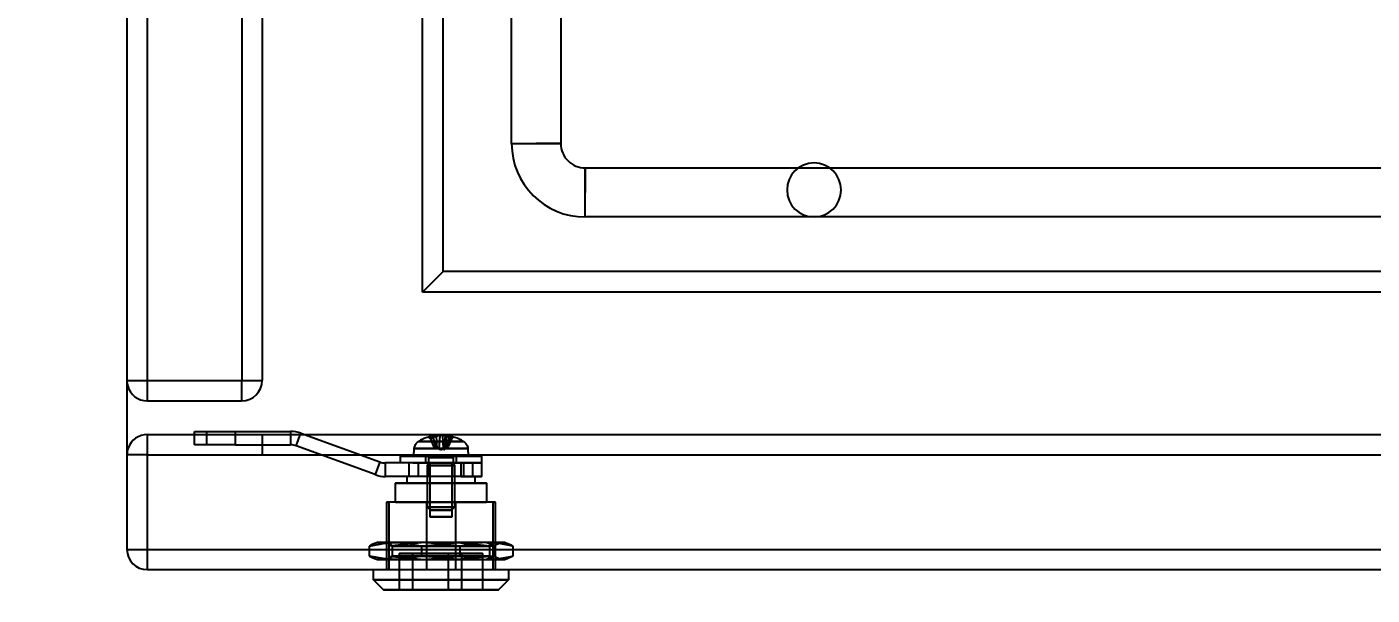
# Model space of a CAD drawing. Header units: millimetres. Extents: x 10366 to 13995, y 24552 to 29685.
# Drawn here: x 12503.7 to 12702.8, y 26688.7 to 26772.8 of the extents above; entities that cross this region are included whole.
import ezdxf

# ---------------------------------------------------------------- set-up
doc = ezdxf.new("R2010")
doc.units = ezdxf.units.MM
doc.header["$LTSCALE"] = 3
doc.layers.add('DomyÅ›lny', color=7, linetype='Continuous')
doc.styles.get("Standard").update_dxf_attribs({"font": 'arial.ttf'})
doc.dimstyles.new('MATEUSZ', dxfattribs={"dimtxt": 35, "dimasz": 16, "dimexe": 0.18, "dimexo": 0.0625, "dimgap": 0.09, "dimtad": 0, "dimdec": 0, "dimdsep": 46, "dimtxsty": 'Standard', "dimblk": 'DOT', "dimcen": 0.09, "dimse1": 1, "dimse2": 1, "dimadec": 0, "dimazin": 0, "dimtfac": 1, "dimtdec": 0, "dimtofl": 0, "dimtmove": 0, "dimatfit": 3, "dimfxl": 1, "dimtolj": 1, "dimtzin": 0, "dimlwd": 9, "dimlwe": 9, "dimarcsym": 0})

# ---------------------------------------------------------------- blocks, each defined once
blk = doc.blocks.new('_Dot')
at = {"color": 0, "linetype": 'ByBlock', "lineweight": -2}
blk.add_line((-0.5, 0), (-1, 0), dxfattribs=at)
at = {"color": 0, "linetype": 'ByBlock', "const_width": 0.5}
blk.add_lwpolyline([(-0.25, 0, 1), (0.25, 0, 1)], format="xyb", close=True, dxfattribs=at)
blk = doc.blocks.new('*D16')
at = {"color": 0, "lineweight": 9, "transparency": 16777216}
for p, q in [((12244.47, 27450.42), (12244.47, 27117.96)), ((12244.47, 26708.42), (12244.47, 27040.88))]:
    blk.add_line(p, q, dxfattribs=at)
at = {"layer": 'Defpoints', "color": 0, "transparency": 16777216}
for p in [(12521.53, 27466.42), (12244.47, 26692.42), (12521.53, 26692.42)]:
    blk.add_point(p, dxfattribs=at)
at = {"color": 0, "lineweight": 9, "transparency": 16777216, "xscale": 16, "yscale": 16, "zscale": 16}
for p, rotation in [((12244.47, 27466.42), 90), ((12244.47, 26692.42), 270)]:
    blk.add_blockref('_Dot', p, dxfattribs=dict(at, rotation=rotation))
at = {"color": 0, "transparency": 16777216, "insert": (12244.47, 27079.42), "char_height": 35, "attachment_point": 5, "rotation": 90}
blk.add_mtext('\\A1;774', dxfattribs=at)
blk = doc.blocks.new('*D17')
at = {"color": 0, "lineweight": 9, "transparency": 16777216}
for p, q in [((12534.53, 26520.14), (12866.99, 26520.14)), ((13276.53, 26520.14), (12944.07, 26520.14))]:
    blk.add_line(p, q, dxfattribs=at)
at = {"layer": 'Defpoints', "color": 0, "transparency": 16777216}
for p in [(12518.53, 26720.42), (13292.53, 26720.42), (13292.53, 26520.14)]:
    blk.add_point(p, dxfattribs=at)
at = {"color": 0, "lineweight": 9, "transparency": 16777216, "xscale": 16, "yscale": 16, "zscale": 16, "rotation": 180}
blk.add_blockref('_Dot', (12518.53, 26520.14), dxfattribs=at)
at = {"color": 0, "lineweight": 9, "transparency": 16777216, "xscale": 16, "yscale": 16, "zscale": 16}
blk.add_blockref('_Dot', (13292.53, 26520.14), dxfattribs=at)
at = {"color": 0, "transparency": 16777216, "insert": (12905.53, 26520.14), "char_height": 35, "attachment_point": 5}
blk.add_mtext('\\A1;774', dxfattribs=at)

msp = doc.modelspace()

# ---------------------------------------------------------------- linework, layer by layer
at = {"layer": 'DomyÅ›lny'}
for p, q in [((12518.53, 27463.42), (12518.53, 26695.42)), ((12521.53, 27463.42), (12521.53, 26720.42)), ((12535.53, 27443.42), (12535.53, 26720.42)), ((12538.53, 27443.42), (12538.53, 26720.42)), ((12562.25, 26733.5), (12562.25, 27423.5)), ((12565.34, 26736.59), (12565.34, 27420.41)), ((12575.45, 26755.52), (12575.45, 26904.65)), ((12582.71, 26904.65), (12582.71, 26755.52)), ((12586.33, 26751.9), (12884.58, 26751.9)), ((12884.58, 26744.65), (12586.33, 26744.65)), ((13249.16, 26736.59), (12565.34, 26736.59)), ((13252.25, 26733.5), (12562.25, 26733.5)), ((12521.53, 26720.42), (12535.53, 26720.42)), ((12521.53, 26717.42), (12535.53, 26717.42)), ((12521.53, 26712.42), (12538.53, 26712.42)), ((12528.53, 26710.89), (12528.53, 26712.89)), ((12530.29, 26712.89), (12530.29, 26710.89)), ((12534.53, 26712.89), (12534.53, 26710.89)), ((12534.53, 26712.89), (12542.74, 26712.89)), ((12538.53, 26712.42), (13272.53, 26712.42)), ((12542.74, 26712.89), (12542.74, 26710.89)), ((12543.59, 26710.74), (12544.27, 26712.62)), ((12544.27, 26712.62), (12555.94, 26708.37)), ((12563.37, 26711.87), (12563.88, 26710.65)), ((12564.23, 26710.65), (12563.9, 26711.87)), ((12564.26, 26712.28), (12564.38, 26710.3)), ((12564.26, 26712.28), (12564.38, 26710.3)), ((12564.8, 26712.28), (12564.68, 26710.3)), ((12565.2, 26712.28), (12565.33, 26710.3)), ((12565.47, 26710.18), (12565.66, 26712.29)), ((12565.74, 26712.28), (12565.62, 26710.3)), ((12565.74, 26712.28), (12565.62, 26710.3)), ((12566.11, 26711.87), (12565.77, 26710.65)), ((12566.4, 26711.87), (12565.97, 26710.65)), ((12566.13, 26710.65), (12566.63, 26711.87)), ((12534.53, 26710.89), (12542.74, 26710.89)), ((12555.26, 26706.5), (12543.59, 26710.74)), ((12561, 26709.22), (12561.04, 26710.34)), ((12568.96, 26710.34), (12569, 26709.22)), ((12521.53, 26709.42), (12538.53, 26709.42)), ((12521.53, 26709.42), (12521.53, 26695.42)), ((12538.53, 26709.42), (13272.53, 26709.42)), ((12555.94, 26708.37), (12555.26, 26706.5)), ((12556.79, 26706.22), (12556.79, 26708.22)), ((12568, 26708.22), (12556.79, 26708.22)), ((12559, 26708.22), (12559, 26709.22)), ((12560.3, 26706.22), (12560.3, 26708.22)), ((12560.3, 26706.22), (12560.3, 26708.22)), ((12561.66, 26706.22), (12561.66, 26708.22)), ((12561.66, 26706.22), (12561.66, 26708.22)), ((12562.75, 26708.22), (12562.75, 26709.22)), ((12563, 26707.82), (12563.19, 26708.25)), ((12563, 26701.65), (12563, 26707.82)), ((12563.19, 26708.25), (12563.19, 26709.02)), ((12563.3, 26706.22), (12563.3, 26708.22)), ((12563.3, 26706.22), (12563.3, 26708.22)), ((12563.38, 26700.22), (12563.38, 26708.22)), ((12566.62, 26708.22), (12566.62, 26700.22)), ((12566.7, 26706.22), (12566.7, 26708.22)), ((12566.7, 26706.22), (12566.7, 26708.22)), ((12566.81, 26709.02), (12566.81, 26708.25)), ((12566.81, 26708.25), (12567, 26707.82)), ((12567, 26707.82), (12567, 26701.65)), ((12567.25, 26709.22), (12567.25, 26708.22)), ((12568, 26706.22), (12568, 26708.22)), ((12568.35, 26706.22), (12568.35, 26708.22)), ((12568.35, 26706.22), (12568.35, 26708.22)), ((12569.7, 26706.22), (12569.7, 26708.22)), ((12569.7, 26706.22), (12569.7, 26708.22)), ((12571, 26709.22), (12571, 26708.22)), ((12571, 26708.22), (12571, 26706.22)), ((12568, 26706.22), (12556.79, 26706.22)), ((12560, 26705.22), (12560, 26706.22)), ((12570, 26706.22), (12570, 26705.22)), ((12558.25, 26702.42), (12558.25, 26705.22)), ((12571.75, 26705.22), (12571.75, 26702.42)), ((12557, 26692.42), (12557, 26702.42)), ((12562.89, 26702.42), (12557.29, 26702.42)), ((12557.29, 26702.42), (12557.29, 26692.42)), ((12562.89, 26692.42), (12562.89, 26702.42)), ((12572.72, 26702.42), (12567.12, 26702.42)), ((12567.12, 26702.42), (12567.12, 26692.42)), ((12572.72, 26692.42), (12572.72, 26702.42)), ((12573, 26702.42), (12573, 26692.42)), ((12563.43, 26701.22), (12563, 26701.65)), ((12567, 26701.65), (12566.57, 26701.22)), ((12554.41, 26694.42), (12554.41, 26695.92)), ((12555.17, 26696.31), (12555.5, 26696.42)), ((12557.81, 26695.92), (12557.31, 26696.42)), ((12557.81, 26694.42), (12557.81, 26695.92)), ((12562.16, 26694.42), (12562.16, 26695.92)), ((12567.84, 26694.42), (12567.84, 26695.92)), ((12572.76, 26695.92), (12571.72, 26696.42)), ((12572.69, 26696.42), (12572.19, 26695.92)), ((12572.19, 26695.92), (12572.19, 26694.42)), ((12572.76, 26694.42), (12572.76, 26695.92)), ((12574.5, 26696.42), (12574.84, 26696.31)), ((12575.6, 26695.92), (12575.6, 26694.42)), ((12521.53, 26695.42), (13289.53, 26695.42)), ((12555.5, 26693.92), (12555.17, 26694.04)), ((12557.31, 26693.92), (12557.81, 26694.42)), ((12558.85, 26689.42), (12558.85, 26694.82)), ((12560.82, 26689.42), (12560.82, 26694.82)), ((12566.12, 26689.42), (12566.12, 26694.82)), ((12568.06, 26689.42), (12568.06, 26694.82)), ((12571.15, 26694.82), (12571.15, 26689.42)), ((12572.76, 26694.42), (12571.72, 26693.92)), ((12572.19, 26694.42), (12572.69, 26693.92)), ((12574.84, 26694.04), (12574.5, 26693.92)), ((12521.53, 26692.42), (13289.53, 26692.42)), ((12555, 26690.92), (12555, 26692.42)), ((12575, 26692.42), (12575, 26690.92)), ((12556.5, 26689.42), (12555, 26690.92)), ((12575, 26690.92), (12573.5, 26689.42))]:
    msp.add_line(p, q, dxfattribs=at)
for points in [[(12575.45, 26755.52, 0), (12575.45, 26755.52, 0), (12575.45, 26755.52, 0), (12575.45, 26755.52, 0), (12575.45, 26755.52, 0), (12575.45, 26755.52, 0), (12575.45, 26755.52, 0), (12575.45, 26755.52, 0), (12575.45, 26755.52, 0), (12575.45, 26755.52, 0), (12575.45, 26755.52, 0), (12575.45, 26755.52, 0), (12575.46, 26755.52, 0), (12575.46, 26755.52, 0), (12575.48, 26755.52, 0), (12575.56, 26755.52, 0), (12575.9, 26755.52, 0), (12579.08, 26755.52, 0)], [(12582.71, 26755.52, 0), (12582.73, 26755.16, 0), (12582.78, 26754.8, 0), (12582.87, 26754.44, 0), (12583, 26754.1, 0), (12583.15, 26753.78, 0), (12583.34, 26753.47, 0), (12583.56, 26753.19, 0), (12583.8, 26752.93, 0), (12584.07, 26752.69, 0), (12584.35, 26752.49, 0), (12584.66, 26752.31, 0), (12584.97, 26752.16, 0), (12585.3, 26752.05, 0), (12585.64, 26751.97, 0), (12585.98, 26751.92, 0), (12586.33, 26751.9, 0)], [(12586.33, 26744.65, 0), (12586.33, 26744.65, 0), (12586.33, 26744.65, 0), (12586.33, 26744.65, 0), (12586.33, 26744.65, 0), (12586.33, 26744.65, 0), (12586.33, 26744.65, 0), (12586.33, 26744.65, 0), (12586.33, 26744.65, 0), (12586.33, 26744.65, 0), (12586.33, 26744.65, 0), (12586.33, 26744.65, 0), (12586.33, 26744.65, 0), (12586.33, 26744.65, 0), (12586.33, 26744.67, 0), (12586.33, 26744.75, 0), (12586.33, 26745.09, 0), (12586.33, 26748.27, 0)], [(12562.25, 26733.5, 0), (12562.25, 26733.5, 0), (12562.25, 26733.5, 0), (12562.25, 26733.5, 0), (12562.25, 26733.5, 0), (12562.25, 26733.5, 0), (12562.25, 26733.5, 0), (12562.25, 26733.5, 0), (12562.25, 26733.5, 0), (12562.25, 26733.5, 0), (12562.25, 26733.5, 0), (12562.26, 26733.51, 0), (12562.34, 26733.59, 0), (12563.19, 26734.44, 0), (12565.34, 26736.59, 0)], [(12518.53, 26720.42, 0), (12518.53, 26720.42, 0), (12518.53, 26720.42, 0), (12518.53, 26720.42, 0), (12518.53, 26720.42, 0), (12518.53, 26720.42, 0), (12518.53, 26720.42, 0), (12518.53, 26720.42, 0), (12518.53, 26720.42, 0), (12518.53, 26720.42, 0), (12518.53, 26720.42, 0), (12518.53, 26720.42, 0), (12518.53, 26720.42, 0), (12518.54, 26720.42, 0), (12518.55, 26720.42, 0), (12518.62, 26720.42, 0), (12518.9, 26720.42, 0), (12521.53, 26720.42, 0)], [(12521.53, 26720.42, 0), (12521.53, 26717.42, 0)], [(12535.53, 26720.42, 0), (12538.53, 26720.42, 0)], [(12535.53, 26717.42, 0), (12535.53, 26717.42, 0), (12535.53, 26717.42, 0), (12535.53, 26717.42, 0), (12535.53, 26717.42, 0), (12535.53, 26717.42, 0), (12535.53, 26717.42, 0), (12535.53, 26717.42, 0), (12535.53, 26717.42, 0), (12535.53, 26717.42, 0), (12535.53, 26717.42, 0), (12535.53, 26717.43, 0), (12535.53, 26717.43, 0), (12535.53, 26717.43, 0), (12535.53, 26717.45, 0), (12535.53, 26717.51, 0), (12535.53, 26717.79, 0), (12535.53, 26720.42, 0)], [(12521.53, 26712.42, 0), (12521.53, 26712.42, 0), (12521.53, 26712.42, 0), (12521.53, 26712.42, 0), (12521.53, 26712.42, 0), (12521.53, 26712.42, 0), (12521.53, 26712.42, 0), (12521.53, 26712.42, 0), (12521.53, 26712.42, 0), (12521.53, 26712.42, 0), (12521.53, 26712.42, 0), (12521.53, 26712.42, 0), (12521.53, 26712.42, 0), (12521.53, 26712.4, 0), (12521.53, 26712.34, 0), (12521.53, 26712.05, 0), (12521.53, 26709.42, 0)], [(12528.53, 26712.89, 0), (12528.53, 26712.89, 0), (12528.53, 26712.89, 0), (12528.53, 26712.89, 0), (12528.53, 26712.89, 0), (12528.53, 26712.89, 0), (12528.53, 26712.89, 0), (12528.53, 26712.89, 0), (12528.53, 26712.89, 0), (12528.53, 26712.89, 0), (12528.53, 26712.89, 0), (12528.53, 26712.89, 0), (12528.53, 26712.89, 0), (12528.54, 26712.89, 0), (12528.57, 26712.89, 0), (12528.71, 26712.89, 0), (12529.27, 26712.89, 0), (12530.29, 26712.89, 0)], [(12530.29, 26712.89, 0), (12534.53, 26712.89, 0)], [(12538.53, 26712.42, 0), (12538.53, 26712.42, 0), (12538.53, 26712.42, 0), (12538.53, 26712.42, 0), (12538.53, 26712.42, 0), (12538.53, 26712.42, 0), (12538.53, 26712.42, 0), (12538.53, 26712.42, 0), (12538.53, 26712.42, 0), (12538.53, 26712.42, 0), (12538.53, 26712.42, 0), (12538.53, 26712.42, 0), (12538.53, 26712.42, 0), (12538.53, 26712.4, 0), (12538.53, 26712.34, 0), (12538.53, 26712.05, 0), (12538.53, 26709.42, 0)], [(12563.22, 26711.95, 0), (12563.73, 26712.16, 0), (12564.26, 26712.28, 0)], [(12564.26, 26712.28, 0), (12563.73, 26712.16, 0), (12563.22, 26711.95, 0)], [(12563.22, 26711.95, 0), (12563.23, 26711.95, 0), (12563.24, 26711.96, 0), (12563.25, 26711.96, 0), (12563.26, 26711.96, 0), (12563.27, 26711.96, 0), (12563.28, 26711.96, 0), (12563.29, 26711.95, 0), (12563.3, 26711.95, 0), (12563.31, 26711.94, 0), (12563.32, 26711.93, 0), (12563.34, 26711.92, 0), (12563.36, 26711.89, 0), (12563.37, 26711.87, 0)], [(12563.76, 26711.95, 0), (12563.22, 26711.95, 0)], [(12563.26, 26711.96, 0), (12563.8, 26711.96, 0)], [(12563.37, 26711.87, 0), (12563.9, 26711.87, 0)], [(12564.8, 26712.28, 0), (12564.28, 26712.16, 0), (12563.76, 26711.95, 0)], [(12565.2, 26712.28, 0), (12565, 26712.29, 0), (12564.8, 26712.28, 0)], [(12566.25, 26711.95, 0), (12565.73, 26712.16, 0), (12565.2, 26712.28, 0)], [(12565.74, 26712.28, 0), (12566.28, 26712.16, 0), (12566.79, 26711.95, 0)], [(12566.11, 26711.87, 0), (12566.4, 26711.87, 0)], [(12566.21, 26711.96, 0), (12566.5, 26711.96, 0)], [(12566.54, 26711.95, 0), (12566.25, 26711.95, 0)], [(12566.4, 26711.87, 0), (12566.63, 26711.87, 0)], [(12566.5, 26711.96, 0), (12566.75, 26711.96, 0)], [(12566.79, 26711.95, 0), (12566.54, 26711.95, 0)], [(12530.29, 26710.89, 0), (12528.95, 26710.89, 0), (12528.63, 26710.89, 0), (12528.56, 26710.89, 0), (12528.54, 26710.89, 0), (12528.53, 26710.89, 0), (12528.53, 26710.89, 0), (12528.53, 26710.89, 0), (12528.53, 26710.89, 0), (12528.53, 26710.89, 0), (12528.53, 26710.89, 0), (12528.53, 26710.89, 0), (12528.53, 26710.89, 0), (12528.53, 26710.89, 0), (12528.53, 26710.89, 0), (12528.53, 26710.89, 0), (12528.53, 26710.89, 0), (12528.53, 26710.89, 0), (12528.53, 26710.89, 0)], [(12534.53, 26710.89, 0), (12530.29, 26710.89, 0)], [(12561.04, 26710.34, 0), (12561.06, 26710.51, 0), (12561.1, 26710.66, 0), (12561.15, 26710.82, 0), (12561.23, 26710.96, 0), (12561.32, 26711.1, 0), (12561.43, 26711.22, 0), (12561.54, 26711.32, 0), (12561.68, 26711.41, 0)], [(12563.88, 26710.65, 0), (12564.23, 26710.65, 0)], [(12563.88, 26710.65, 0), (12564.38, 26710.3, 0)], [(12564.68, 26710.3, 0), (12564.23, 26710.65, 0)], [(12565.33, 26710.3, 0), (12565.26, 26710.25, 0), (12565.19, 26710.22, 0), (12565.14, 26710.2, 0), (12565.1, 26710.19, 0), (12565.05, 26710.18, 0), (12565, 26710.18, 0), (12564.96, 26710.18, 0), (12564.91, 26710.19, 0), (12564.86, 26710.2, 0), (12564.78, 26710.23, 0), (12564.73, 26710.26, 0), (12564.68, 26710.3, 0)], [(12565.77, 26710.65, 0), (12565.33, 26710.3, 0)], [(12565.62, 26710.3, 0), (12566.13, 26710.65, 0)], [(12565.77, 26710.65, 0), (12566.13, 26710.65, 0)], [(12568.33, 26711.41, 0), (12568.46, 26711.32, 0), (12568.58, 26711.22, 0), (12568.69, 26711.1, 0), (12568.78, 26710.96, 0), (12568.85, 26710.82, 0), (12568.91, 26710.66, 0), (12568.95, 26710.51, 0), (12568.96, 26710.34, 0)], [(12521.53, 26709.42, 0), (12518.53, 26709.42, 0)], [(12560.82, 26709.22, 0), (12559, 26709.22, 0), (12559, 26709.22, 0), (12559, 26709.22, 0), (12559, 26709.22, 0), (12559, 26709.22, 0), (12559, 26709.22, 0), (12559, 26709.22, 0), (12559, 26709.22, 0), (12559, 26709.22, 0), (12559, 26709.22, 0), (12559, 26709.22, 0), (12559, 26709.22, 0), (12559, 26709.22, 0), (12559, 26709.22, 0), (12559, 26709.22, 0), (12559, 26709.22, 0), (12559.01, 26709.22, 0), (12559.04, 26709.22, 0), (12559.19, 26709.22, 0), (12560.64, 26709.22, 0), (12569.19, 26709.22, 0)], [(12569.19, 26709.22, 0), (12571, 26709.22, 0), (12571, 26709.22, 0), (12571, 26709.22, 0), (12571, 26709.22, 0), (12571, 26709.22, 0), (12571, 26709.22, 0), (12571, 26709.22, 0), (12571, 26709.22, 0), (12571, 26709.22, 0), (12571, 26709.22, 0), (12571, 26709.22, 0), (12571, 26709.22, 0), (12571, 26709.22, 0), (12571, 26709.22, 0), (12571, 26709.22, 0), (12571, 26709.22, 0), (12570.99, 26709.22, 0), (12570.96, 26709.22, 0), (12570.81, 26709.22, 0), (12569.36, 26709.22, 0), (12560.82, 26709.22, 0)], [(12560.82, 26708.22, 0), (12569.3, 26708.22, 0), (12570.54, 26708.22, 0), (12570.89, 26708.22, 0), (12570.98, 26708.22, 0), (12571, 26708.22, 0), (12571, 26708.22, 0), (12571, 26708.22, 0), (12571, 26708.22, 0), (12571, 26708.22, 0), (12571, 26708.22, 0), (12571, 26708.22, 0), (12571, 26708.22, 0), (12571, 26708.22, 0), (12571, 26708.22, 0), (12571, 26708.22, 0), (12571, 26708.22, 0), (12571, 26708.22, 0), (12571, 26708.22, 0), (12571, 26708.22, 0), (12571, 26708.22, 0), (12571, 26708.22, 0), (12570.99, 26708.22, 0), (12570.96, 26708.22, 0), (12570.81, 26708.22, 0), (12569.19, 26708.22, 0)], [(12562.89, 26702.42, 0), (12567.12, 26702.42, 0)], [(12566.42, 26701.65, 0), (12563.59, 26701.65, 0), (12563, 26701.65, 0), (12563.59, 26701.65, 0)], [(12563.89, 26701.22, 0), (12563.43, 26701.22, 0), (12563.89, 26701.22, 0), (12566.11, 26701.22, 0)], [(12563.59, 26701.65, 0), (12566.42, 26701.65, 0), (12567, 26701.65, 0), (12566.42, 26701.65, 0)], [(12566.11, 26701.22, 0), (12566.57, 26701.22, 0), (12566.11, 26701.22, 0), (12563.89, 26701.22, 0)], [(12554.41, 26695.92, 0), (12556.42, 26696.3, 0), (12558.29, 26696.42, 0)], [(12555.83, 26696.42, 0), (12555.66, 26696.42, 0), (12555.49, 26696.39, 0), (12555.14, 26696.3, 0), (12554.79, 26696.15, 0), (12554.41, 26695.92, 0)], [(12558.29, 26696.42, 0), (12555.83, 26696.42, 0), (12555.58, 26696.42, 0), (12555.52, 26696.42, 0), (12555.51, 26696.42, 0), (12555.5, 26696.42, 0), (12555.5, 26696.42, 0), (12555.5, 26696.42, 0), (12555.5, 26696.42, 0), (12555.5, 26696.42, 0), (12555.5, 26696.42, 0), (12555.5, 26696.42, 0), (12555.5, 26696.42, 0), (12555.5, 26696.42, 0), (12555.5, 26696.42, 0), (12555.5, 26696.42, 0), (12555.5, 26696.42, 0), (12555.5, 26696.42, 0), (12555.5, 26696.42, 0), (12555.5, 26696.42, 0), (12555.5, 26696.42, 0), (12555.5, 26696.42, 0), (12555.51, 26696.42, 0), (12555.54, 26696.42, 0), (12555.64, 26696.42, 0), (12555.83, 26696.42, 0)], [(12562.54, 26696.42, 0), (12557.25, 26695.92, 0)], [(12559.92, 26695.92, 0), (12557.81, 26695.92, 0), (12559.92, 26695.92, 0), (12570.09, 26695.92, 0)], [(12558.29, 26696.42, 0), (12560.15, 26696.3, 0), (12562.16, 26695.92, 0)], [(12567.46, 26696.42, 0), (12558.29, 26696.42, 0)], [(12570.09, 26695.92, 0), (12572.19, 26695.92, 0), (12570.09, 26695.92, 0), (12559.92, 26695.92, 0)], [(12562.16, 26695.92, 0), (12567.46, 26696.42, 0)], [(12567.84, 26695.92, 0), (12562.54, 26696.42, 0)], [(12571.72, 26696.42, 0), (12567.46, 26696.42, 0)], [(12567.46, 26696.42, 0), (12572.76, 26695.92, 0)], [(12571.72, 26696.42, 0), (12569.85, 26696.3, 0), (12567.84, 26695.92, 0)], [(12575.6, 26695.92, 0), (12573.59, 26696.3, 0), (12571.72, 26696.42, 0)], [(12571.72, 26696.42, 0), (12574.18, 26696.42, 0), (12574.42, 26696.42, 0), (12574.48, 26696.42, 0), (12574.5, 26696.42, 0), (12574.5, 26696.42, 0), (12574.5, 26696.42, 0), (12574.5, 26696.42, 0), (12574.5, 26696.42, 0), (12574.5, 26696.42, 0), (12574.5, 26696.42, 0), (12574.5, 26696.42, 0), (12574.5, 26696.42, 0), (12574.5, 26696.42, 0), (12574.5, 26696.42, 0), (12574.5, 26696.42, 0), (12574.5, 26696.42, 0), (12574.5, 26696.42, 0), (12574.5, 26696.42, 0), (12574.5, 26696.42, 0), (12574.5, 26696.42, 0), (12574.5, 26696.42, 0), (12574.49, 26696.42, 0), (12574.47, 26696.42, 0), (12574.37, 26696.42, 0), (12574.18, 26696.42, 0)], [(12574.18, 26696.42, 0), (12571.72, 26696.42, 0)], [(12572.76, 26695.92, 0), (12573.14, 26696.15, 0), (12573.5, 26696.3, 0), (12573.84, 26696.39, 0), (12574.01, 26696.42, 0), (12574.18, 26696.42, 0)], [(12574.18, 26696.42, 0), (12574.35, 26696.42, 0), (12574.52, 26696.39, 0), (12574.86, 26696.3, 0), (12575.22, 26696.15, 0), (12575.6, 26695.92, 0)], [(12518.53, 26695.42, 0), (12518.53, 26695.42, 0), (12518.53, 26695.42, 0), (12518.53, 26695.42, 0), (12518.53, 26695.42, 0), (12518.53, 26695.42, 0), (12518.53, 26695.42, 0), (12518.53, 26695.42, 0), (12518.53, 26695.42, 0), (12518.53, 26695.42, 0), (12518.53, 26695.42, 0), (12518.53, 26695.42, 0), (12518.53, 26695.42, 0), (12518.54, 26695.42, 0), (12518.55, 26695.42, 0), (12518.62, 26695.42, 0), (12518.9, 26695.42, 0), (12521.53, 26695.42, 0)], [(12521.53, 26695.42, 0), (12521.53, 26692.42, 0)], [(12558.29, 26693.92, 0), (12556.42, 26694.05, 0), (12554.41, 26694.42, 0)], [(12554.41, 26694.42, 0), (12554.79, 26694.2, 0), (12555.14, 26694.05, 0), (12555.49, 26693.96, 0), (12555.66, 26693.93, 0), (12555.83, 26693.92, 0)], [(12555.83, 26693.92, 0), (12555.5, 26693.92, 0), (12555.5, 26693.92, 0), (12555.5, 26693.92, 0), (12555.5, 26693.92, 0), (12555.5, 26693.92, 0), (12555.5, 26693.92, 0), (12555.5, 26693.92, 0), (12555.5, 26693.92, 0), (12555.5, 26693.92, 0), (12555.5, 26693.92, 0), (12555.5, 26693.92, 0), (12555.5, 26693.92, 0), (12555.5, 26693.92, 0), (12555.5, 26693.92, 0), (12555.5, 26693.92, 0), (12555.5, 26693.92, 0), (12555.5, 26693.92, 0), (12555.5, 26693.92, 0), (12555.5, 26693.92, 0), (12555.51, 26693.92, 0), (12555.54, 26693.92, 0), (12555.65, 26693.92, 0), (12556.08, 26693.92, 0), (12558.29, 26693.92, 0)], [(12557.25, 26694.42, 0), (12562.54, 26693.92, 0)], [(12570.09, 26694.42, 0), (12559.92, 26694.42, 0), (12557.81, 26694.42, 0), (12559.92, 26694.42, 0)], [(12562.16, 26694.42, 0), (12560.15, 26694.05, 0), (12558.29, 26693.92, 0)], [(12558.29, 26693.92, 0), (12567.46, 26693.92, 0)], [(12569.35, 26694.82, 0), (12560.65, 26694.82, 0), (12558.85, 26694.82, 0), (12560.65, 26694.82, 0)], [(12559.92, 26694.42, 0), (12570.09, 26694.42, 0), (12572.19, 26694.42, 0), (12570.09, 26694.42, 0)], [(12560.65, 26694.82, 0), (12569.35, 26694.82, 0), (12571.15, 26694.82, 0), (12569.35, 26694.82, 0)], [(12567.46, 26693.92, 0), (12562.16, 26694.42, 0)], [(12562.54, 26693.92, 0), (12567.84, 26694.42, 0)], [(12572.76, 26694.42, 0), (12567.46, 26693.92, 0)], [(12567.46, 26693.92, 0), (12571.72, 26693.92, 0)], [(12567.84, 26694.42, 0), (12569.85, 26694.05, 0), (12571.72, 26693.92, 0)], [(12571.72, 26693.92, 0), (12573.59, 26694.05, 0), (12575.6, 26694.42, 0)], [(12571.72, 26693.92, 0), (12574.18, 26693.92, 0)], [(12574.18, 26693.92, 0), (12574.5, 26693.92, 0), (12574.5, 26693.92, 0), (12574.5, 26693.92, 0), (12574.5, 26693.92, 0), (12574.5, 26693.92, 0), (12574.5, 26693.92, 0), (12574.5, 26693.92, 0), (12574.5, 26693.92, 0), (12574.5, 26693.92, 0), (12574.5, 26693.92, 0), (12574.5, 26693.92, 0), (12574.5, 26693.92, 0), (12574.5, 26693.92, 0), (12574.5, 26693.92, 0), (12574.5, 26693.92, 0), (12574.5, 26693.92, 0), (12574.5, 26693.92, 0), (12574.5, 26693.92, 0), (12574.5, 26693.92, 0), (12574.49, 26693.92, 0), (12574.47, 26693.92, 0), (12574.36, 26693.92, 0), (12573.93, 26693.92, 0), (12571.72, 26693.92, 0)], [(12574.18, 26693.92, 0), (12574.01, 26693.93, 0), (12573.84, 26693.96, 0), (12573.5, 26694.05, 0), (12573.14, 26694.2, 0), (12572.76, 26694.42, 0)], [(12575.6, 26694.42, 0), (12575.22, 26694.2, 0), (12574.86, 26694.05, 0), (12574.52, 26693.96, 0), (12574.35, 26693.93, 0), (12574.18, 26693.92, 0)], [(12555, 26690.92, 0), (12555, 26690.92, 0), (12555, 26690.92, 0), (12555, 26690.92, 0), (12555, 26690.92, 0), (12555, 26690.92, 0), (12555, 26690.92, 0), (12555, 26690.92, 0), (12555, 26690.92, 0), (12555, 26690.92, 0), (12555.01, 26690.92, 0), (12555.05, 26690.92, 0), (12555.28, 26690.92, 0), (12557.65, 26690.92, 0), (12575, 26690.92, 0)], [(12572.07, 26690.92, 0), (12555, 26690.92, 0)], [(12575, 26690.92, 0), (12575, 26690.92, 0), (12575, 26690.92, 0), (12575, 26690.92, 0), (12575, 26690.92, 0), (12575, 26690.92, 0), (12575, 26690.92, 0), (12575, 26690.92, 0), (12575, 26690.92, 0), (12575, 26690.92, 0), (12575, 26690.92, 0), (12575, 26690.92, 0), (12575, 26690.92, 0), (12574.95, 26690.92, 0), (12574.72, 26690.92, 0), (12572.07, 26690.92, 0)]]:
    msp.add_polyline3d(points, dxfattribs=at)
for points in [[(12579.08, 26755.52, 0), (12582.71, 26755.52, 0)], [(12586.33, 26748.27, 0), (12586.33, 26751.9, 0)], [(12565.74, 26712.28, 0), (12565.68, 26712.29, 0), (12565.67, 26712.29, 0), (12565.66, 26712.29, 0), (12565.66, 26712.29, 0), (12565.66, 26712.29, 0), (12565.66, 26712.29, 0), (12565.66, 26712.29, 0), (12565.66, 26712.29, 0), (12565.66, 26712.29, 0), (12565.66, 26712.29, 0), (12565.66, 26712.29, 0), (12565.66, 26712.29, 0), (12565.66, 26712.29, 0), (12565.66, 26712.29, 0), (12565.66, 26712.29, 0), (12565.66, 26712.29, 0), (12565.66, 26712.29, 0), (12565.66, 26712.29, 0), (12565.66, 26712.29, 0), (12565.66, 26712.29, 0), (12565.66, 26712.29, 0), (12565.66, 26712.29, 0), (12565.66, 26712.29, 0), (12565.66, 26712.29, 0), (12565.66, 26712.29, 0), (12565.66, 26712.29, 0), (12565.66, 26712.29, 0), (12565.67, 26712.29, 0)], [(12567.8, 26710.34, 0), (12561.04, 26710.34, 0)], [(12567.36, 26711.41, 0), (12561.68, 26711.41, 0)], [(12565.62, 26710.3, 0), (12565.52, 26710.22, 0), (12565.49, 26710.19, 0), (12565.48, 26710.18, 0), (12565.48, 26710.18, 0), (12565.47, 26710.18, 0), (12565.47, 26710.18, 0), (12565.47, 26710.18, 0), (12565.47, 26710.18, 0), (12565.47, 26710.18, 0), (12565.47, 26710.18, 0), (12565.47, 26710.18, 0), (12565.47, 26710.18, 0), (12565.47, 26710.18, 0), (12565.47, 26710.18, 0), (12565.47, 26710.18, 0), (12565.47, 26710.18, 0), (12565.47, 26710.18, 0), (12565.47, 26710.18, 0), (12565.47, 26710.18, 0), (12565.47, 26710.18, 0), (12565.47, 26710.18, 0), (12565.47, 26710.18, 0), (12565.47, 26710.18, 0), (12565.47, 26710.18, 0), (12565.47, 26710.18, 0), (12565.47, 26710.18, 0), (12565.47, 26710.18, 0), (12565.48, 26710.18, 0), (12565.48, 26710.18, 0), (12565.51, 26710.21, 0)], [(12567.36, 26711.41, 0), (12568.33, 26711.41, 0)], [(12567.8, 26710.34, 0), (12568.96, 26710.34, 0)], [(12566.42, 26707.82, 0), (12563.59, 26707.82, 0), (12563, 26707.82, 0), (12563.59, 26707.82, 0), (12566.42, 26707.82, 0), (12567, 26707.82, 0)], [(12566.28, 26709.02, 0), (12563.19, 26709.02, 0)], [(12563.86, 26708.22, 0), (12566.15, 26708.22, 0), (12566.62, 26708.22, 0), (12566.15, 26708.22, 0), (12563.86, 26708.22, 0), (12563.38, 26708.22, 0)], [(12566.28, 26709.02, 0), (12566.81, 26709.02, 0)], [(12568, 26708.22, 0), (12571, 26708.22, 0)], [(12568, 26706.22, 0), (12571, 26706.22, 0)], [(12569.78, 26705.22, 0), (12560.23, 26705.22, 0), (12558.25, 26705.22, 0), (12560.23, 26705.22, 0), (12569.78, 26705.22, 0), (12571.75, 26705.22, 0)], [(12557.29, 26702.42, 0), (12557, 26702.42, 0)], [(12569.78, 26702.42, 0), (12560.23, 26702.42, 0), (12558.25, 26702.42, 0), (12560.23, 26702.42, 0), (12569.78, 26702.42, 0), (12571.75, 26702.42, 0)], [(12572.72, 26702.42, 0), (12573, 26702.42, 0)], [(12563.86, 26700.22, 0), (12563.38, 26700.22, 0), (12563.86, 26700.22, 0), (12566.15, 26700.22, 0), (12566.62, 26700.22, 0), (12566.15, 26700.22, 0)], [(12571.01, 26689.42, 0), (12558.99, 26689.42, 0), (12556.5, 26689.42, 0), (12558.99, 26689.42, 0), (12571.01, 26689.42, 0), (12573.5, 26689.42, 0)]]:
    msp.add_polyline3d(points, close=True, dxfattribs=at)
for centre, radius, start, end in [((12586.33, 26755.52), 10.88, 180, 270), ((12620.19, 26748.65), 4, 0, 180), ((12620.19, 26748.65), 4, 180, 0), ((12521.53, 26720.42), 3, 180, 195.4162), ((12535.53, 26720.42), 3, 270, 0), ((12521.53, 26720.42), 3, 195.4162, 270), ((12521.53, 26709.42), 3, 90, 160.6265), ((12542.74, 26708.4), 4.49, 70, 90), ((12565, 26705.82), 6.5, 95.802, 120.7913), ((12565, 26705.82), 6.5, 59.2087, 84.198), ((12521.53, 26709.42), 3, 160.6265, 180), ((12542.74, 26708.4), 2.49, 70, 90), ((12556.79, 26710.71), 2.49, 250, 270), ((12556.79, 26710.71), 4.49, 250, 270), ((12521.53, 26695.42), 3, 180, 270), ((12521.53, 26695.42), 3, 180, 270)]:
    msp.add_arc(centre, radius, start, end, dxfattribs=at)

# ---------------------------------------------------------------- dimensions: what is measured, and where the dimension line sits
dim = msp.add_linear_dim(base=(12244.47, 26692.42), p1=(12521.53, 27466.42), p2=(12521.53, 26692.42), angle=90, dimstyle='MATEUSZ')
dim.commit()
dim.dimension.update_dxf_attribs({"geometry": '*D16', "text_midpoint": (12244.47, 27079.42)})
dim = msp.add_linear_dim(base=(13292.53, 26520.14), p1=(12518.53, 26720.42), p2=(13292.53, 26720.42), dimstyle='MATEUSZ')
dim.commit()
dim.dimension.update_dxf_attribs({"geometry": '*D17', "text_midpoint": (12905.53, 26520.14)})

doc.saveas('drawing.dxf')
